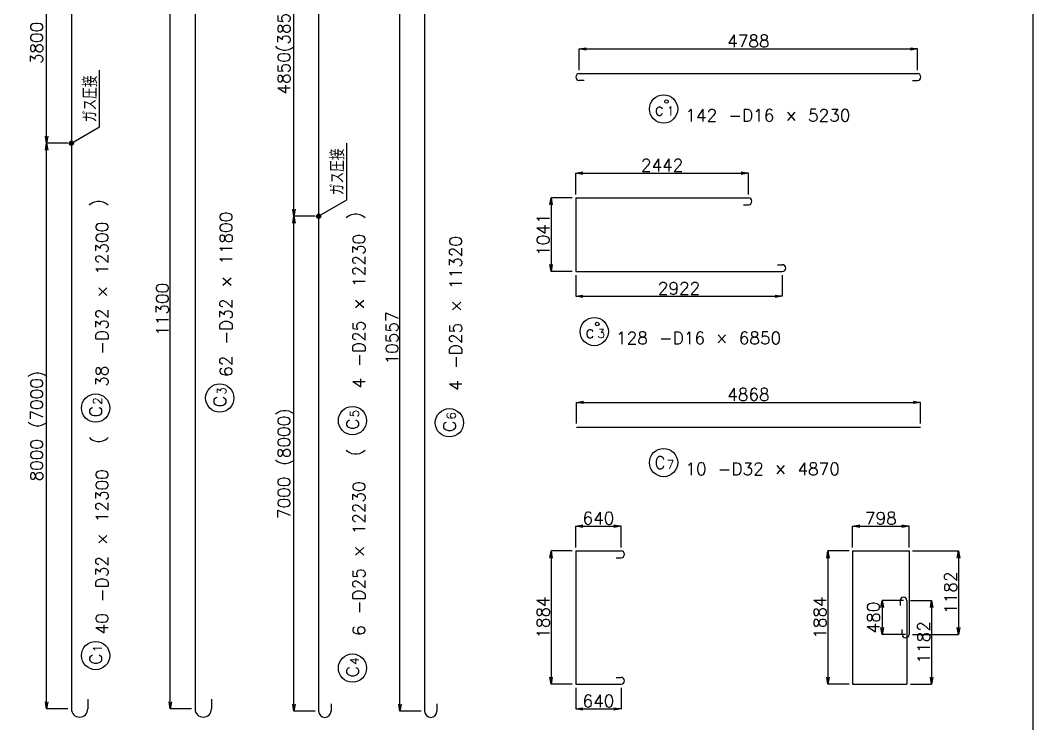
# Model space of a CAD drawing. Header units: millimetres. Extents: x -19525 to 20025, y -14225 to 14225.
# Drawn here: x 5695 to 20025, y -3902 to 6047 of the extents above; entities that cross this region are included whole.
import ezdxf

# ---------------------------------------------------------------- set-up
doc = ezdxf.new("R2010")
doc.units = ezdxf.units.MM
doc.header["$PDMODE"] = 35
for name, color, linetype in [('DIM-01', 2, 'Continuous'), ('DIM-02', 2, 'Continuous'), ('DIM-03', 6, 'Continuous'), ('TEKKIN-01', 3, 'Continuous'), ('TEKKIN-03', 6, 'Continuous'), ('WAKU-01', 1, 'Continuous')]:
    doc.layers.add(name, color=color, linetype=linetype)
doc.styles.get("Standard").update_dxf_attribs({"font": 'txt.shx', "bigfont": 'bigfont.shx'})
doc.dimstyles.get("Standard").update_dxf_attribs({"dimscale": 50, "dimtxt": 3.5, "dimasz": 2, "dimexe": 0, "dimexo": 1, "dimgap": 0.5, "dimtad": 1, "dimdec": 0, "dimzin": 0, "dimdsep": 46, "dimtxsty": 'Standard', "dimblk1": 'OPEN', "dimblk2": 'OPEN', "dimsah": 1, "dimcen": 0, "dimclrd": 2, "dimclre": 2, "dimclrt": 6, "dimaunit": 1, "dimadec": 0, "dimazin": 0, "dimtfac": 1, "dimtdec": 4, "dimtix": 1, "dimtofl": 0, "dimtmove": 2, "dimatfit": 3, "dimldrblk": 'OPEN', "dimfxl": 0, "dimtolj": 1, "dimtzin": 0, "dimarcsym": 0})

# ---------------------------------------------------------------- blocks, each defined once
blk = doc.blocks.new('_OPEN')
at = {"color": 0, "linetype": 'ByBlock'}
for p, q in [((-1, 0.17), (0, 0)), ((0, 0), (-1, -0.17)), ((0, 0), (-1, 0))]:
    blk.add_line(p, q, dxfattribs=at)
blk = doc.blocks.new('*D31')
at = {"color": 2, "linetype": 'ByBlock'}
for p, q in [((13606, 5342), (13606, 5642)), ((13706, 5642), (18294, 5642)), ((18394, 5342), (18394, 5642))]:
    blk.add_line(p, q, dxfattribs=at)
at = {"layer": 'DEFPOINTS', "color": 0, "linetype": 'ByBlock'}
for p in [(18394, 5642), (13606, 5292), (18394, 5292)]:
    blk.add_point(p, dxfattribs=at)
at = {"color": 2, "linetype": 'ByBlock', "xscale": 100, "yscale": 100, "zscale": 100, "rotation": 180}
blk.add_blockref('_OPEN', (13606, 5642), dxfattribs=at)
at = {"color": 2, "linetype": 'ByBlock', "xscale": 100, "yscale": 100, "zscale": 100}
blk.add_blockref('_OPEN', (18394, 5642), dxfattribs=at)
at = {"color": 6, "linetype": 'ByBlock', "insert": (16000, 5754.5), "char_height": 175, "attachment_point": 5}
blk.add_mtext('\\A1;4788', dxfattribs=at)
blk = doc.blocks.new('*D32')
at = {"layer": 'DEFPOINTS', "color": 0}
for p in [(16000, 3885), (13558, 3535), (16000, 3535)]:
    blk.add_point(p, dxfattribs=at)
at = {"layer": 'DIM-01', "color": 2, "lineweight": -2}
for p, q in [((13558, 3585), (13558, 3885)), ((13658, 3885), (15900, 3885)), ((16000, 3585), (16000, 3885))]:
    blk.add_line(p, q, dxfattribs=at)
at = {"layer": 'DIM-01', "color": 2, "lineweight": -2, "xscale": 100, "yscale": 100, "zscale": 100, "rotation": 180}
blk.add_blockref('_OPEN', (13558, 3885), dxfattribs=at)
at = {"layer": 'DIM-01', "color": 2, "lineweight": -2, "xscale": 100, "yscale": 100, "zscale": 100}
blk.add_blockref('_OPEN', (16000, 3885), dxfattribs=at)
at = {"layer": 'DIM-01', "color": 6, "insert": (14779, 3997.5), "char_height": 175, "attachment_point": 5}
blk.add_mtext('\\A1;2442', dxfattribs=at)
blk = doc.blocks.new('*D33')
at = {"layer": 'DEFPOINTS', "color": 0}
for p in [(13558, 3535), (13208, 2494), (13558, 2494)]:
    blk.add_point(p, dxfattribs=at)
at = {"layer": 'DIM-01', "color": 2, "lineweight": -2}
for p, q in [((13508, 3535), (13208, 3535)), ((13208, 3435), (13208, 2594)), ((13508, 2494), (13208, 2494))]:
    blk.add_line(p, q, dxfattribs=at)
at = {"layer": 'DIM-01', "color": 2, "lineweight": -2, "xscale": 100, "yscale": 100, "zscale": 100}
for p, rotation in [((13208, 3535), 90.00000000000006), ((13208, 2494), 270.0000000000001)]:
    blk.add_blockref('_OPEN', p, dxfattribs=dict(at, rotation=rotation))
at = {"layer": 'DIM-01', "color": 6, "insert": (13095.5, 3014.5), "char_height": 175, "attachment_point": 5, "rotation": 90}
blk.add_mtext('\\A1;1041', dxfattribs=at)
blk = doc.blocks.new('*D34')
at = {"color": 2, "linetype": 'ByBlock'}
for p, q in [((13558, 2444), (13558, 2144)), ((16480, 2444), (16480, 2144)), ((13658, 2144), (16380, 2144))]:
    blk.add_line(p, q, dxfattribs=at)
at = {"layer": 'DEFPOINTS', "color": 0, "linetype": 'ByBlock'}
for p in [(13558, 2494), (16480, 2494), (16480, 2144)]:
    blk.add_point(p, dxfattribs=at)
at = {"color": 2, "linetype": 'ByBlock', "xscale": 100, "yscale": 100, "zscale": 100, "rotation": 180}
blk.add_blockref('_OPEN', (13558, 2144), dxfattribs=at)
at = {"color": 2, "linetype": 'ByBlock', "xscale": 100, "yscale": 100, "zscale": 100}
blk.add_blockref('_OPEN', (16480, 2144), dxfattribs=at)
at = {"color": 6, "linetype": 'ByBlock', "insert": (15019, 2256.5), "char_height": 175, "attachment_point": 5}
blk.add_mtext('\\A1;2922', dxfattribs=at)
blk = doc.blocks.new('*D35')
at = {"color": 2, "linetype": 'ByBlock'}
for p, q in [((13508, -1458), (13208, -1458)), ((13208, -1558), (13208, -3242)), ((13508, -3342), (13208, -3342))]:
    blk.add_line(p, q, dxfattribs=at)
at = {"layer": 'DEFPOINTS', "color": 0, "linetype": 'ByBlock'}
for p in [(13558, -1458), (13208, -3342), (13558, -3342)]:
    blk.add_point(p, dxfattribs=at)
at = {"color": 2, "linetype": 'ByBlock', "xscale": 100, "yscale": 100, "zscale": 100}
for p, rotation in [((13208, -1458), 90.00000000000006), ((13208, -3342), 270.0000000000001)]:
    blk.add_blockref('_OPEN', p, dxfattribs=dict(at, rotation=rotation))
at = {"color": 6, "linetype": 'ByBlock', "insert": (13095.5, -2400), "char_height": 175, "attachment_point": 5, "rotation": 90}
blk.add_mtext('\\A1;1884', dxfattribs=at)
blk = doc.blocks.new('*D36')
at = {"color": 2, "linetype": 'ByBlock'}
for p, q in [((13558, -1408), (13558, -1108)), ((13658, -1108), (14098, -1108)), ((14198, -1408), (14198, -1108))]:
    blk.add_line(p, q, dxfattribs=at)
at = {"layer": 'DEFPOINTS', "color": 0, "linetype": 'ByBlock'}
for p in [(14198, -1108), (13558, -1458), (14198, -1458)]:
    blk.add_point(p, dxfattribs=at)
at = {"color": 2, "linetype": 'ByBlock', "xscale": 100, "yscale": 100, "zscale": 100, "rotation": 180}
blk.add_blockref('_OPEN', (13558, -1108), dxfattribs=at)
at = {"color": 2, "linetype": 'ByBlock', "xscale": 100, "yscale": 100, "zscale": 100}
blk.add_blockref('_OPEN', (14198, -1108), dxfattribs=at)
at = {"color": 6, "linetype": 'ByBlock', "insert": (13878, -995.5), "char_height": 175, "attachment_point": 5}
blk.add_mtext('\\A1;640', dxfattribs=at)
blk = doc.blocks.new('*D37')
at = {"color": 2, "linetype": 'ByBlock'}
for p, q in [((13558, -3392), (13558, -3692)), ((14198, -3392), (14198, -3692)), ((13658, -3692), (14098, -3692))]:
    blk.add_line(p, q, dxfattribs=at)
at = {"layer": 'DEFPOINTS', "color": 0, "linetype": 'ByBlock'}
for p in [(13558, -3342), (14198, -3342), (14198, -3692)]:
    blk.add_point(p, dxfattribs=at)
at = {"color": 2, "linetype": 'ByBlock', "xscale": 100, "yscale": 100, "zscale": 100, "rotation": 180}
blk.add_blockref('_OPEN', (13558, -3692), dxfattribs=at)
at = {"color": 2, "linetype": 'ByBlock', "xscale": 100, "yscale": 100, "zscale": 100}
blk.add_blockref('_OPEN', (14198, -3692), dxfattribs=at)
at = {"color": 6, "linetype": 'ByBlock', "insert": (13878, -3579.5), "char_height": 175, "attachment_point": 5}
blk.add_mtext('\\A1;640', dxfattribs=at)
blk = doc.blocks.new('*D38')
at = {"color": 2, "linetype": 'ByBlock'}
for p, q in [((17476, -1408), (17476, -1108)), ((17576, -1108), (18174, -1108)), ((18274, -1408), (18274, -1108))]:
    blk.add_line(p, q, dxfattribs=at)
at = {"layer": 'DEFPOINTS', "color": 0, "linetype": 'ByBlock'}
for p in [(18274, -1108), (17476, -1458), (18274, -1458)]:
    blk.add_point(p, dxfattribs=at)
at = {"color": 2, "linetype": 'ByBlock', "xscale": 100, "yscale": 100, "zscale": 100, "rotation": 180}
blk.add_blockref('_OPEN', (17476, -1108), dxfattribs=at)
at = {"color": 2, "linetype": 'ByBlock', "xscale": 100, "yscale": 100, "zscale": 100}
blk.add_blockref('_OPEN', (18274, -1108), dxfattribs=at)
at = {"color": 6, "linetype": 'ByBlock', "insert": (17875, -995.5), "char_height": 175, "attachment_point": 5}
blk.add_mtext('\\A1;798', dxfattribs=at)
blk = doc.blocks.new('*D39')
at = {"color": 2, "linetype": 'ByBlock'}
for p, q in [((17426, -1458), (17126, -1458)), ((17126, -1558), (17126, -3242)), ((17426, -3342), (17126, -3342))]:
    blk.add_line(p, q, dxfattribs=at)
at = {"layer": 'DEFPOINTS', "color": 0, "linetype": 'ByBlock'}
for p in [(17476, -1458), (17126, -3342), (17476, -3342)]:
    blk.add_point(p, dxfattribs=at)
at = {"color": 2, "linetype": 'ByBlock', "xscale": 100, "yscale": 100, "zscale": 100}
for p, rotation in [((17126, -1458), 90.00000000000006), ((17126, -3342), 270.0000000000001)]:
    blk.add_blockref('_OPEN', p, dxfattribs=dict(at, rotation=rotation))
at = {"color": 6, "linetype": 'ByBlock', "insert": (17013.5, -2400), "char_height": 175, "attachment_point": 5, "rotation": 90}
blk.add_mtext('\\A1;1884', dxfattribs=at)
blk = doc.blocks.new('*D40')
at = {"color": 2, "linetype": 'ByBlock'}
for p, q in [((18194, -2160), (17894, -2160)), ((17894, -2260), (17894, -2540)), ((18224, -2640), (17894, -2640))]:
    blk.add_line(p, q, dxfattribs=at)
at = {"layer": 'DEFPOINTS', "color": 0, "linetype": 'ByBlock'}
for p in [(18244, -2160), (17894, -2640), (18274, -2640)]:
    blk.add_point(p, dxfattribs=at)
at = {"color": 2, "linetype": 'ByBlock', "xscale": 100, "yscale": 100, "zscale": 100}
for p, rotation in [((17894, -2160), 90.00000000000006), ((17894, -2640), 270.0000000000001)]:
    blk.add_blockref('_OPEN', p, dxfattribs=dict(at, rotation=rotation))
at = {"color": 6, "linetype": 'ByBlock', "insert": (17770, -2400), "char_height": 175, "attachment_point": 5, "rotation": 90}
blk.add_mtext('\\A1;480', dxfattribs=at)
blk = doc.blocks.new('*D41')
at = {"color": 2, "linetype": 'ByBlock'}
for p, q in [((18324, -1458), (18974, -1458)), ((18974, -1558), (18974, -2540)), ((18324, -2640), (18974, -2640))]:
    blk.add_line(p, q, dxfattribs=at)
at = {"layer": 'DEFPOINTS', "color": 0, "linetype": 'ByBlock'}
for p in [(18274, -1458), (18274, -2640), (18974, -2640)]:
    blk.add_point(p, dxfattribs=at)
at = {"color": 2, "linetype": 'ByBlock', "xscale": 100, "yscale": 100, "zscale": 100}
for p, rotation in [((18974, -1458), 90.00000000000006), ((18974, -2640), 270.0000000000001)]:
    blk.add_blockref('_OPEN', p, dxfattribs=dict(at, rotation=rotation))
at = {"color": 6, "linetype": 'ByBlock', "insert": (18861.5, -2049), "char_height": 175, "attachment_point": 5, "rotation": 90}
blk.add_mtext('\\A1;1182', dxfattribs=at)
blk = doc.blocks.new('*D42')
at = {"color": 2, "linetype": 'ByBlock'}
for p, q in [((18294, -2160), (18594, -2160)), ((18594, -2260), (18594, -3242)), ((18294, -3342), (18594, -3342))]:
    blk.add_line(p, q, dxfattribs=at)
at = {"layer": 'DEFPOINTS', "color": 0, "linetype": 'ByBlock'}
for p in [(18244, -2160), (18244, -3342), (18594, -3342)]:
    blk.add_point(p, dxfattribs=at)
at = {"color": 2, "linetype": 'ByBlock', "xscale": 100, "yscale": 100, "zscale": 100}
for p, rotation in [((18594, -2160), 90.00000000000006), ((18594, -3342), 270.0000000000001)]:
    blk.add_blockref('_OPEN', p, dxfattribs=dict(at, rotation=rotation))
at = {"color": 6, "linetype": 'ByBlock', "insert": (18481.5, -2751), "char_height": 175, "attachment_point": 5, "rotation": 90}
blk.add_mtext('\\A1;1182', dxfattribs=at)
blk = doc.blocks.new('*D43')
at = {"layer": 'DEFPOINTS', "color": 0}
for p in [(6068, 4308), (6418, 4308), (6418, -3692)]:
    blk.add_point(p, dxfattribs=at)
at = {"layer": 'DIM-01', "color": 2, "lineweight": -2}
for p, q in [((6368, 4308), (6068, 4308)), ((6068, -3592), (6068, 4208)), ((6368, -3692), (6068, -3692))]:
    blk.add_line(p, q, dxfattribs=at)
at = {"layer": 'DIM-01', "color": 2, "lineweight": -2, "xscale": 100, "yscale": 100, "zscale": 100}
for p, rotation in [((6068, 4308), 90.00000000000006), ((6068, -3692), 270.0000000000001)]:
    blk.add_blockref('_OPEN', p, dxfattribs=dict(at, rotation=rotation))
at = {"layer": 'DIM-01', "color": 6, "insert": (5955.5, 308), "char_height": 175, "attachment_point": 5, "rotation": 90}
blk.add_mtext('\\A1;8000 (7000)', dxfattribs=at)
blk = doc.blocks.new('*D44')
at = {"layer": 'DEFPOINTS', "color": 0}
for p in [(6068, 8108), (6418, 8108), (6418, 4308)]:
    blk.add_point(p, dxfattribs=at)
at = {"layer": 'DIM-01', "color": 2, "lineweight": -2}
for p, q in [((6368, 8108), (6068, 8108)), ((6068, 4408), (6068, 8008)), ((6368, 4308), (6068, 4308))]:
    blk.add_line(p, q, dxfattribs=at)
at = {"layer": 'DIM-01', "color": 2, "lineweight": -2, "xscale": 100, "yscale": 100, "zscale": 100}
for p, rotation in [((6068, 8108), 90.00000000000006), ((6068, 4308), 270.0000000000001)]:
    blk.add_blockref('_OPEN', p, dxfattribs=dict(at, rotation=rotation))
at = {"layer": 'DIM-01', "color": 6, "insert": (5955.5, 6208), "char_height": 175, "attachment_point": 5, "rotation": 90}
blk.add_mtext('\\A1;3800 (4800)', dxfattribs=at)
blk = doc.blocks.new('*D47')
at = {"color": 2, "linetype": 'ByBlock'}
for p, q in [((13566, 342), (13566, 642)), ((13666, 642), (18334, 642)), ((18434, 342), (18434, 642))]:
    blk.add_line(p, q, dxfattribs=at)
at = {"layer": 'DEFPOINTS', "color": 0, "linetype": 'ByBlock'}
for p in [(18434, 642), (13566, 292), (18434, 292)]:
    blk.add_point(p, dxfattribs=at)
at = {"color": 2, "linetype": 'ByBlock', "xscale": 100, "yscale": 100, "zscale": 100, "rotation": 180}
blk.add_blockref('_OPEN', (13566, 642), dxfattribs=at)
at = {"color": 2, "linetype": 'ByBlock', "xscale": 100, "yscale": 100, "zscale": 100}
blk.add_blockref('_OPEN', (18434, 642), dxfattribs=at)
at = {"color": 6, "linetype": 'ByBlock', "insert": (16000, 754.5), "char_height": 175, "attachment_point": 5}
blk.add_mtext('\\A1;4868', dxfattribs=at)
blk = doc.blocks.new('*D112')
at = {"color": 2, "linetype": 'ByBlock'}
for p, q in [((11368, 6833), (11068, 6833)), ((11068, -3624), (11068, 6733)), ((11368, -3724), (11068, -3724))]:
    blk.add_line(p, q, dxfattribs=at)
at = {"layer": 'DEFPOINTS', "color": 0, "linetype": 'ByBlock'}
for p in [(11068, 6833), (11418, 6833), (11418, -3724)]:
    blk.add_point(p, dxfattribs=at)
at = {"color": 2, "linetype": 'ByBlock', "xscale": 100, "yscale": 100, "zscale": 100}
for p, rotation in [((11068, 6833), 90.00000000000006), ((11068, -3724), 270.0000000000001)]:
    blk.add_blockref('_OPEN', p, dxfattribs=dict(at, rotation=rotation))
at = {"color": 6, "linetype": 'ByBlock', "insert": (10955.5, 1554.5), "char_height": 175, "attachment_point": 5, "rotation": 90}
blk.add_mtext('\\A1;10557', dxfattribs=at)
blk = doc.blocks.new('*D134')
at = {"layer": 'DEFPOINTS', "color": 0}
for p in [(7818, 7608), (8168, 7608), (8168, -3692)]:
    blk.add_point(p, dxfattribs=at)
at = {"layer": 'DIM-01', "color": 2, "lineweight": -2}
for p, q in [((8118, 7608), (7818, 7608)), ((7818, -3592), (7818, 7508)), ((8118, -3692), (7818, -3692))]:
    blk.add_line(p, q, dxfattribs=at)
at = {"layer": 'DIM-01', "color": 2, "lineweight": -2, "xscale": 100, "yscale": 100, "zscale": 100}
for p, rotation in [((7818, 7608), 90.00000000000006), ((7818, -3692), 270.0000000000001)]:
    blk.add_blockref('_OPEN', p, dxfattribs=dict(at, rotation=rotation))
at = {"layer": 'DIM-01', "color": 6, "insert": (7705.5, 1958), "char_height": 175, "attachment_point": 5, "rotation": 90}
blk.add_mtext('\\A1;11300', dxfattribs=at)
blk = doc.blocks.new('*D135')
at = {"layer": 'DEFPOINTS', "color": 0}
for p in [(9568, 3276), (9918, 3276), (9918, -3724)]:
    blk.add_point(p, dxfattribs=at)
at = {"layer": 'DIM-01', "color": 2, "lineweight": -2}
for p, q in [((9868, 3276), (9568, 3276)), ((9568, -3624), (9568, 3176)), ((9868, -3724), (9568, -3724))]:
    blk.add_line(p, q, dxfattribs=at)
at = {"layer": 'DIM-01', "color": 2, "lineweight": -2, "xscale": 100, "yscale": 100, "zscale": 100}
for p, rotation in [((9568, 3276), 90), ((9568, -3724), 270)]:
    blk.add_blockref('_OPEN', p, dxfattribs=dict(at, rotation=rotation))
at = {"layer": 'DIM-01', "color": 6, "insert": (9455.5, -224), "char_height": 175, "attachment_point": 5, "rotation": 90}
blk.add_mtext('\\A1;7000 (8000)', dxfattribs=at)
blk = doc.blocks.new('*D136')
at = {"layer": 'DEFPOINTS', "color": 0}
for p in [(9568, 8126), (9918, 8126), (9568, 3276)]:
    blk.add_point(p, dxfattribs=at)
at = {"layer": 'DIM-01', "color": 2, "lineweight": -2}
for p, q in [((9868, 8126), (9568, 8126)), ((9568, 3376), (9568, 8026)), ((9618, 3276), (9568, 3276))]:
    blk.add_line(p, q, dxfattribs=at)
at = {"layer": 'DIM-01', "color": 2, "lineweight": -2, "xscale": 100, "yscale": 100, "zscale": 100}
for p, rotation in [((9568, 8126), 90), ((9568, 3276), 270)]:
    blk.add_blockref('_OPEN', p, dxfattribs=dict(at, rotation=rotation))
at = {"layer": 'DIM-01', "color": 6, "insert": (9455.5, 5701), "char_height": 175, "attachment_point": 5, "rotation": 90}
blk.add_mtext('\\A1;4850(3850)', dxfattribs=at)

msp = doc.modelspace()

# ---------------------------------------------------------------- linework, layer by layer
at = {"layer": 'DIM-02', "color": 2}
for p, q in [((6818, 4538.9), (6818, 5338.9)), ((6418, 4308), (6818, 4538.9)), ((10318, 3506.9), (10318, 4306.9)), ((9918, 3276), (10318, 3506.9))]:
    msp.add_line(p, q, dxfattribs=at)
at = {"layer": 'DIM-03', "color": 2}
for centre in [(14800, 4792), (13819, 1644), (8518, 704.8), (6761.4, 562.6), (10396.9, 385), (11768, 354.5), (14800, -208), (6761.4, -2937.4), (10396.9, -3115)]:
    msp.add_circle(centre, 200, dxfattribs=at)
at = {"layer": 'DIM-03'}
for centre in [(14842.1, 4898.7), (13861.1, 1750.7)]:
    msp.add_circle(centre, 25, dxfattribs=at)
at = {"layer": 'TEKKIN-01', "ltscale": 100}
for p, q in [((6418, 8108), (6418, -3692)), ((9918, 8126), (9918, -3724)), ((8168, 7608), (8168, -3692)), ((11418, 6833), (11418, -3724)), ((6650, -3556), (6650, -3692)), ((8400, -3556), (8400, -3692)), ((10093, -3619), (10093, -3724)), ((11593, -3619), (11593, -3724))]:
    msp.add_line(p, q, dxfattribs=at)
at = {"layer": 'TEKKIN-01', "color": 4}
for centre, radius in [((6418, 4308), 30), ((6418, 4308), 20), ((6418, 4308), 10), ((9918, 3276), 30), ((9918, 3276), 20), ((9918, 3276), 10)]:
    msp.add_circle(centre, radius, dxfattribs=at)
at = {"layer": 'TEKKIN-01'}
for centre, radius, end in [((6534, -3692), 116, 360), ((8284, -3692), 116, 360), ((10005.5, -3724), 87.5, 0), ((11505.5, -3724), 87.5, 0)]:
    msp.add_arc(centre, radius, 180, end, dxfattribs=at)
at = {"layer": 'TEKKIN-03', "color": 3, "ltscale": 50}
for p, q in [((13606, 5292), (18394, 5292)), ((13675, 5196), (13606, 5196)), ((18325, 5196), (18394, 5196)), ((13558, 3535), (13558, 2494)), ((13558, 3535), (16000, 3535)), ((15931, 3439), (16000, 3439)), ((16411, 2590), (16480, 2590)), ((13558, 2494), (16480, 2494)), ((13566, 292), (18434, 292)), ((13558, -1458), (13558, -3342)), ((13558, -1458), (14198, -1458)), ((14129, -1554), (14198, -1554)), ((17476, -1458), (17476, -3342)), ((17476, -1458), (18274, -1458)), ((18274, -1458), (18274, -2640)), ((18148, -2160), (18148, -2229)), ((18244, -2160), (18244, -3342)), ((18178, -2640), (18178, -2571)), ((14129, -3246), (14198, -3246)), ((13558, -3342), (14198, -3342)), ((17476, -3342), (18244, -3342))]:
    msp.add_line(p, q, dxfattribs=at)
for centre, start, end in [((13606, 5244), 90, 270), ((18394, 5244), 270, 90), ((16000, 3487), 270, 90), ((16480, 2542), 270, 90), ((14198, -1506), 270, 90), ((18196, -2160), 0, 180), ((18226, -2640), 180, 0), ((14198, -3294), 270, 90)]:
    msp.add_arc(centre, 48, start, end, dxfattribs=at)
at = {"layer": 'WAKU-01'}
msp.add_line((20025, 13850), (20025, -13850), dxfattribs=at)

# ---------------------------------------------------------------- texts
at = {"layer": 'DIM-02', "color": 6, "width": 0.75}
for p in [(6783, 4605.1), (10283, 3573.1)]:
    msp.add_text('ガス圧接', height=200, rotation=90, dxfattribs=at).set_placement(p)
at = {"layer": 'DIM-03'}
for s, height, p in [('c', 175, (14670.4, 4702)), ('1', 125, (14845.4, 4702)), ('c', 175, (13689.4, 1554)), ('3', 125, (13864.4, 1554)), ('C', 175, (14670.4, -298)), ('7', 125, (14845.4, -298))]:
    msp.add_text(s, height=height, dxfattribs=at).set_placement(p)
at = {"layer": 'DIM-03', "color": 6}
for s, height, p in [('3', 125, (8608, 750.3)), ('2', 125, (6851.4, 608)), ('C', 175, (8608, 575.3)), ('C', 175, (6851.4, 433)), ('5', 125, (10486.9, 430.4)), ('6', 125, (11858, 399.9)), ('C', 175, (10486.9, 255.4)), ('C', 175, (11858, 224.9)), ('1', 125, (6851.4, -2892)), ('C', 175, (6851.4, -3067)), ('4', 125, (10486.9, -3069.6)), ('C', 175, (10486.9, -3244.6))]:
    msp.add_text(s, height=height, rotation=90, dxfattribs=at).set_placement(p)
at = {"layer": 'DIM-03', "char_height": 175, "attachment_point": 7}
for s, insert in [('142 -D16 × 5230', (15109.1, 4614.7)), ('128 -D16 × 6850', (14128.1, 1466.7)), ('10 -D32 × 4870', (15109.1, -385.3))]:
    msp.add_mtext(s, dxfattribs=dict(at, insert=insert))
at = {"layer": 'DIM-03', "color": 6, "char_height": 175, "attachment_point": 7, "rotation": 90}
for s, insert in [(')', (6939, 3411.6)), ('62 -D32 × 11800', (8695.5, 1003.8)), (')', (10574.5, 3234)), ('38 -D32 × 12300', (6939, 861.6)), (' 4 -D25 × 12230', (10574.5, 684)), (' 4 -D25 × 11320', (11945.5, 653.5)), ('(', (6939, 61.6)), ('(', (10574.5, -116)), ('40 -D32 × 12300', (6939, -2638.4)), (' 6 -D25 × 12230', (10574.5, -2816))]:
    msp.add_mtext(s, dxfattribs=dict(at, insert=insert))

# ---------------------------------------------------------------- dimensions: what is measured, and where the dimension line sits
at = {"layer": 'DIM-01'}
for base, p1, p2, text, picture, middle in [((6068, 8108), (6418, 4308), (6418, 8108), '<> (4800)', '*D44', (5955.5, 6208)), ((6068, 4308), (6418, -3692), (6418, 4308), '<> (7000)', '*D43', (5955.5, 308)), ((9568, 3276), (9918, -3724), (9918, 3276), '<> (8000)', '*D135', (9455.5, -224))]:
    dim = msp.add_linear_dim(base=base, p1=p1, p2=p2, angle=90, text=text, dimstyle='Standard', override={"dimblk1": 'OPEN', "dimblk2": 'OPEN'}, dxfattribs=at)
    dim.commit()
    dim.dimension.update_dxf_attribs({"geometry": picture, "text_midpoint": middle})
dim = msp.add_linear_dim(base=(9568, 8126), p1=(9568, 3276), p2=(9918, 8126), angle=90, text='<>(3850)', dimstyle='Standard', dxfattribs=at)
dim.commit()
dim.dimension.update_dxf_attribs({"geometry": '*D136', "text_midpoint": (9455.5, 5701)})
for base, p1, p2, angle, picture, middle in [((7818, 7608), (8168, -3692), (8168, 7608), 90, '*D134', (7705.5, 1958)), ((11068, 6833), (11418, -3724), (11418, 6833), 90, '*D112', (10955.5, 1554.5)), ((18394, 5642), (13606, 5292), (18394, 5292), 0, '*D31', (16000, 5754.5)), ((16000, 3885), (13558, 3535), (16000, 3535), 0, '*D32', (14779, 3997.5)), ((13208, 2494), (13558, 3535), (13558, 2494), 90, '*D33', (13095.5, 3014.5)), ((16480, 2144), (13558, 2494), (16480, 2494), 0, '*D34', (15019, 2256.5)), ((18434, 642), (13566, 292), (18434, 292), 0, '*D47', (16000, 754.5)), ((14198, -1108), (13558, -1458), (14198, -1458), 0, '*D36', (13878, -995.5)), ((18274, -1108), (17476, -1458), (18274, -1458), 0, '*D38', (17875, -995.5)), ((13208, -3342), (13558, -1458), (13558, -3342), 90, '*D35', (13095.5, -2400)), ((17126, -3342), (17476, -1458), (17476, -3342), 90, '*D39', (17013.5, -2400)), ((18974, -2640), (18274, -1458), (18274, -2640), 90, '*D41', (18861.5, -2049)), ((18594, -3342), (18244, -2160), (18244, -3342), 90, '*D42', (18481.5, -2751)), ((14198, -3692), (13558, -3342), (14198, -3342), 0, '*D37', (13878, -3579.5))]:
    dim = msp.add_linear_dim(base=base, p1=p1, p2=p2, angle=angle, dimstyle='Standard', override={"dimblk1": 'OPEN', "dimblk2": 'OPEN'}, dxfattribs=at)
    dim.commit()
    dim.dimension.update_dxf_attribs({"geometry": picture, "text_midpoint": middle})
dim = msp.add_linear_dim(base=(17894, -2640), p1=(18244, -2160), p2=(18274, -2640), angle=90, dimstyle='Standard', override={"dimblk1": 'OPEN', "dimblk2": 'OPEN'}, dxfattribs=at)
dim.commit()
dim.dimension.update_dxf_attribs({"geometry": '*D40', "text_midpoint": (17770, -2400), "dimtype": 160})

doc.saveas('drawing.dxf')
